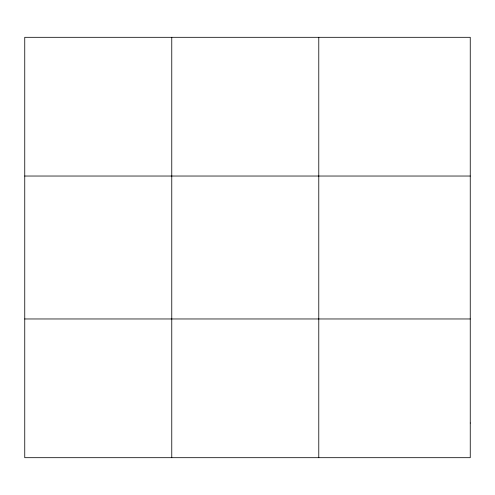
<?xml version="1.0" encoding="UTF-8"?>
<svg xmlns="http://www.w3.org/2000/svg" width="495" height="495" viewBox="0 0 495 495"><rect width="100%" height="100%" fill="white"/><g stroke="black" fill="none" stroke-linecap="round" stroke-linejoin="round"><path stroke-width="0.74" d="M171.765 37.311L171.765 457.689M318.78 37.311L318.78 457.689M24.75 176.034L470.25 176.034M24.75 318.966L470.25 318.966M470.25 423.008L470.25 457.689L24.75 457.689L24.75 37.311L470.25 37.311L470.25 423.008"/></g></svg>
